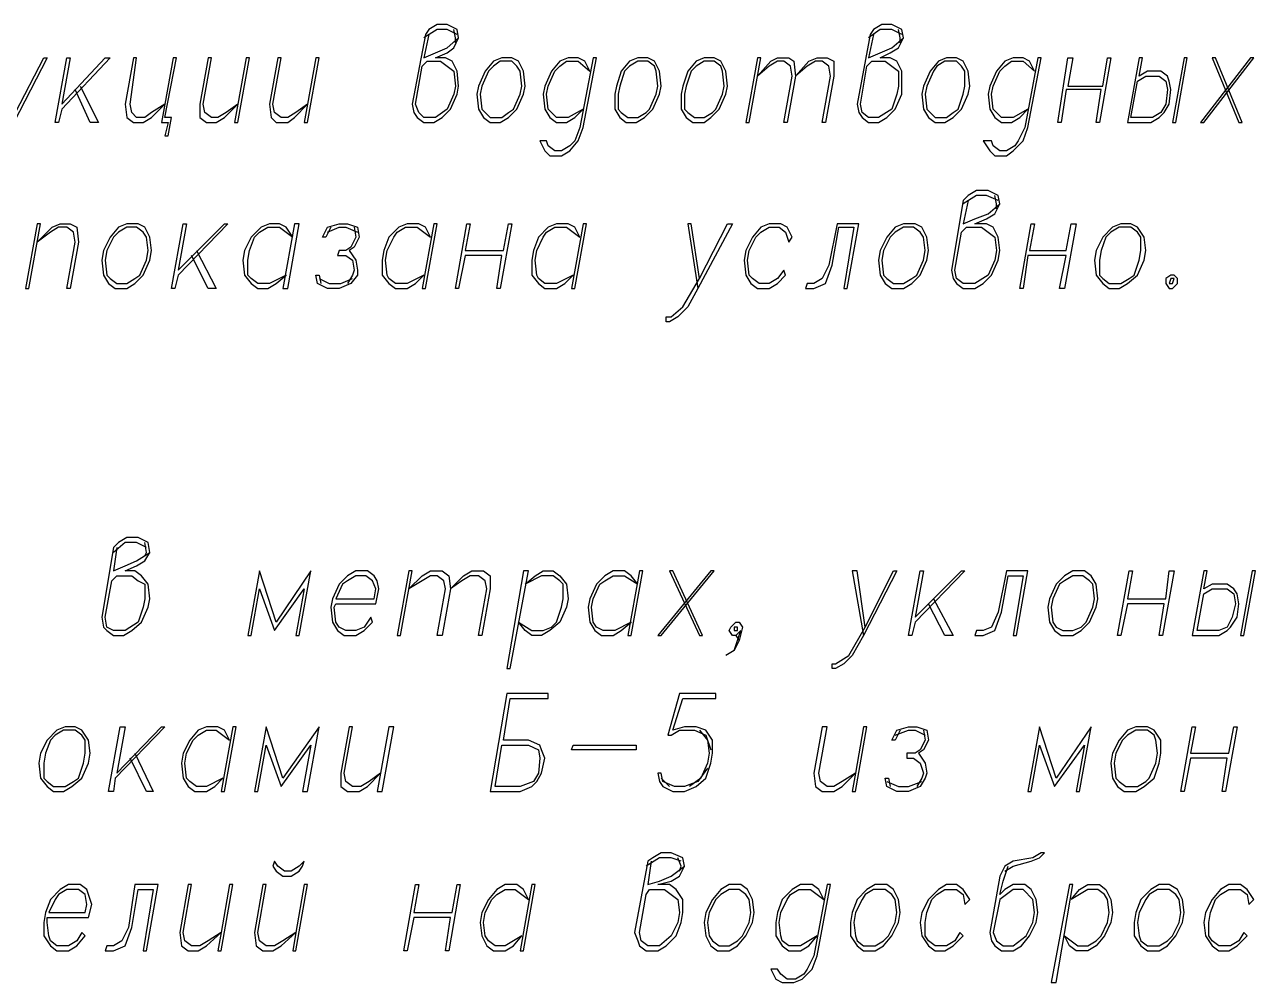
# Model space of a CAD drawing. Header units: millimetres. Extents: x 4241 to 6572, y 870 to 1291.
# Drawn here: x 5852.83 to 5884.22, y 933.91 to 958.33 of the extents above; entities that cross this region are included whole.
import ezdxf

# ---------------------------------------------------------------- set-up
doc = ezdxf.new("R2010")
doc.units = ezdxf.units.MM
doc.layers.add('PDF _0', color=7, linetype='Continuous')

msp = doc.modelspace()

# ---------------------------------------------------------------- linework, layer by layer
at = {"layer": 'PDF _0', "lineweight": 25}
for points in [[(5863.3052, 957.4864), (5863.6016, 957.6134), (5863.7709, 957.7404), (5863.8979, 957.9944), (5863.8556, 958.2061), (5863.6016, 958.3331), (5863.3476, 958.3331), (5863.1359, 958.2061), (5863.0512, 958.0791), (5862.7125, 956.301), (5862.7549, 956.0893), (5862.8395, 955.9623), (5863.0089, 955.8353), (5863.2629, 955.8353), (5863.4746, 955.9623), (5863.6862, 956.174), (5863.8556, 956.555), (5863.8979, 956.7667), (5863.8556, 957.1477), (5863.7286, 957.4017), (5863.5592, 957.4864)], [(5874.6509, 957.4864), (5874.905, 957.6134), (5875.1166, 957.7404), (5875.2436, 957.9944), (5875.2013, 958.2061), (5874.9473, 958.3331), (5874.6933, 958.3331), (5874.4816, 958.2061), (5874.3969, 958.0791), (5874.0583, 956.301), (5874.1006, 956.0893), (5874.1853, 955.9623), (5874.3546, 955.8353), (5874.6086, 955.8353), (5874.8203, 955.9623), (5875.032, 956.174), (5875.2013, 956.555), (5875.2013, 956.7667), (5875.2013, 957.1477), (5875.0743, 957.4017), (5874.905, 957.4864)], [(5853.7799, 956.301), (5854.8806, 957.4864), (5855.0076, 957.4864), (5853.7799, 956.174), (5853.6952, 955.8353), (5853.6106, 955.8353), (5853.9069, 957.4864), (5853.9916, 957.4864)], [(5856.4047, 956.301), (5856.066, 956.0893), (5855.8966, 955.9623), (5855.685, 955.9623), (5855.558, 956.0893), (5855.5156, 956.301), (5855.685, 957.4864), (5855.6003, 957.4864), (5855.3886, 956.301), (5855.4309, 955.9623), (5855.6003, 955.8353), (5855.8543, 955.8353), (5856.066, 955.9623), (5856.4047, 956.301), (5856.32, 955.8353), (5856.4893, 955.8353), (5856.4047, 955.4966), (5856.4893, 955.4966), (5856.574, 955.9623), (5856.4047, 955.9623), (5856.701, 957.4864), (5856.6163, 957.4864)], [(5858.2674, 956.301), (5857.971, 956.0893), (5857.7594, 955.9623), (5857.59, 955.9623), (5857.4207, 956.0893), (5857.3784, 956.301), (5857.59, 957.4864), (5857.5054, 957.4864), (5857.2937, 956.301), (5857.2937, 955.9623), (5857.463, 955.8353), (5857.717, 955.8353), (5857.9287, 955.9623), (5858.2674, 956.301), (5858.1827, 955.8353), (5858.2674, 955.8353), (5858.5637, 957.4864), (5858.4791, 957.4864)], [(5860.0454, 956.301), (5859.7491, 956.0893), (5859.5374, 955.9623), (5859.3681, 955.9623), (5859.1987, 956.0893), (5859.1564, 956.301), (5859.3681, 957.4864), (5859.2834, 957.4864), (5859.0717, 956.301), (5859.1141, 955.9623), (5859.2411, 955.8353), (5859.5374, 955.8353), (5859.7068, 955.9623), (5860.0454, 956.301), (5859.9608, 955.8353), (5860.0454, 955.8353), (5860.3418, 957.4864), (5860.2571, 957.4864)], [(5864.9986, 957.4864), (5864.7869, 957.4017), (5864.5753, 957.1477), (5864.4059, 956.7667), (5864.3636, 956.555), (5864.4059, 956.174), (5864.5329, 955.9623), (5864.7023, 955.8353), (5864.9563, 955.8353), (5865.168, 955.9623), (5865.3796, 956.174), (5865.549, 956.555), (5865.5913, 956.7667), (5865.549, 957.1477), (5865.422, 957.4017), (5865.2526, 957.4864)], [(5865.9723, 955.3696), (5866.0993, 955.1156), (5866.2263, 954.9886), (5866.5227, 954.9886), (5866.7343, 955.1156), (5866.946, 955.3696), (5867.073, 955.7083), (5867.4117, 957.4864), (5867.327, 957.4864), (5866.9884, 955.7083), (5866.8613, 955.3696), (5866.7343, 955.2426), (5866.5227, 955.1156), (5866.3533, 955.1156), (5866.184, 955.2426), (5866.1417, 955.3696)], [(5867.073, 956.174), (5866.692, 955.9623), (5866.3957, 955.9623), (5866.2687, 956.0893), (5866.184, 956.174), (5866.1417, 956.555), (5866.184, 956.7667), (5866.3533, 957.1477), (5866.4803, 957.2747), (5866.6497, 957.4017), (5866.946, 957.4017), (5867.2424, 957.1477), (5867.1154, 957.4017), (5866.946, 957.4864), (5866.692, 957.4864), (5866.4803, 957.4017), (5866.2687, 957.1477), (5866.0993, 956.7667), (5866.057, 956.555), (5866.0993, 956.174), (5866.2263, 955.9623), (5866.3957, 955.8353), (5866.6497, 955.8353), (5866.8613, 955.9623)], [(5868.4701, 957.4864), (5868.2584, 957.4017), (5868.0467, 957.1477), (5867.9197, 956.7667), (5867.8774, 956.555), (5867.8774, 956.174), (5868.0044, 955.9623), (5868.1737, 955.8353), (5868.4277, 955.8353), (5868.6394, 955.9623), (5868.8511, 956.174), (5869.0204, 956.555), (5869.0628, 956.7667), (5869.0204, 957.1477), (5868.8934, 957.4017), (5868.7241, 957.4864)], [(5870.1635, 957.4864), (5869.9518, 957.4017), (5869.7401, 957.1477), (5869.6131, 956.7667), (5869.5708, 956.555), (5869.5708, 956.174), (5869.6978, 955.9623), (5869.8671, 955.8353), (5870.1635, 955.8353), (5870.3328, 955.9623), (5870.5445, 956.174), (5870.7138, 956.555), (5870.7561, 956.7667), (5870.7138, 957.1477), (5870.5868, 957.4017), (5870.4175, 957.4864)], [(5871.3065, 955.8353), (5871.6028, 957.4864), (5871.5182, 957.4864), (5871.2218, 955.8353)], [(5872.2802, 955.8353), (5872.1955, 955.8353), (5872.4072, 957.0207), (5872.3649, 957.2747), (5872.1955, 957.4017), (5872.0262, 957.4017), (5871.8145, 957.2747), (5871.5182, 957.0207), (5871.8569, 957.4017), (5872.0262, 957.4864), (5872.3225, 957.4864), (5872.4495, 957.4017), (5872.4919, 957.0207)], [(5873.2539, 955.8353), (5873.1692, 955.8353), (5873.3809, 957.0207), (5873.3386, 957.2747), (5873.1692, 957.4017), (5872.9999, 957.4017), (5872.7882, 957.2747), (5872.4919, 957.0207), (5872.8306, 957.4017), (5873.0422, 957.4864), (5873.2962, 957.4864), (5873.4656, 957.4017), (5873.4656, 957.0207)], [(5876.3443, 957.4864), (5876.1327, 957.4017), (5875.921, 957.1477), (5875.7517, 956.7667), (5875.7093, 956.555), (5875.7517, 956.174), (5875.8787, 955.9623), (5876.048, 955.8353), (5876.302, 955.8353), (5876.5137, 955.9623), (5876.7254, 956.174), (5876.8947, 956.555), (5876.937, 956.7667), (5876.8947, 957.1477), (5876.7677, 957.4017), (5876.5983, 957.4864)], [(5877.2757, 955.3696), (5877.445, 955.1156), (5877.5721, 954.9886), (5877.8684, 954.9886), (5878.0377, 955.1156), (5878.2917, 955.3696), (5878.4187, 955.7083), (5878.7574, 957.4864), (5878.6728, 957.4864), (5878.3341, 955.7083), (5878.1647, 955.3696), (5878.0801, 955.2426), (5877.8684, 955.1156), (5877.6991, 955.1156), (5877.5297, 955.2426), (5877.4874, 955.3696)], [(5878.4187, 956.174), (5878.0377, 955.9623), (5877.7414, 955.9623), (5877.6144, 956.0893), (5877.5297, 956.174), (5877.4874, 956.555), (5877.5297, 956.7667), (5877.6991, 957.1477), (5877.8261, 957.2747), (5877.9954, 957.4017), (5878.2917, 957.4017), (5878.5881, 957.1477), (5878.4611, 957.4017), (5878.2917, 957.4864), (5878.0377, 957.4864), (5877.8261, 957.4017), (5877.6144, 957.1477), (5877.445, 956.7667), (5877.4027, 956.555), (5877.445, 956.174), (5877.5721, 955.9623), (5877.7414, 955.8353), (5877.9954, 955.8353), (5878.2071, 955.9623)], [(5879.2654, 955.8353), (5879.1808, 955.8353), (5879.4348, 957.4864), (5879.5618, 957.4864), (5879.4348, 956.7667), (5880.3238, 956.7667), (5880.4508, 957.4864), (5880.5355, 957.4864), (5880.2391, 955.8353), (5880.1545, 955.8353), (5880.2815, 956.682), (5879.3924, 956.682)], [(5881.2552, 957.4864), (5880.9588, 955.8353), (5881.5515, 955.8353), (5881.7632, 955.9623), (5881.8902, 956.0893), (5882.0172, 956.301), (5882.0595, 956.682), (5882.0172, 956.8937), (5881.9749, 957.0207), (5881.8055, 957.1477), (5881.4669, 957.1477), (5881.2552, 957.0207), (5881.3398, 957.4864)], [(5882.4829, 957.4864), (5882.3982, 957.4864), (5882.1019, 955.8353), (5882.1865, 955.8353)], [(5882.8216, 955.8353), (5882.9062, 955.8353), (5884.1763, 957.4864), (5884.0916, 957.4864)], [(5883.8799, 955.8353), (5883.2026, 957.4864), (5883.1179, 957.4864), (5883.7953, 955.8353)], [(5862.9665, 957.2747), (5863.0935, 957.4017), (5863.4322, 957.4017), (5863.6016, 957.2747), (5863.7709, 957.1477), (5863.8132, 956.7667), (5863.7709, 956.555), (5863.6016, 956.174), (5863.3052, 955.9623), (5863.0089, 955.9623), (5862.8819, 956.0893), (5862.7972, 956.301)], [(5864.9563, 957.4017), (5864.7869, 957.2747), (5864.6599, 957.1477), (5864.4906, 956.7667), (5864.4483, 956.555), (5864.4906, 956.174), (5864.5753, 956.0893), (5864.7023, 955.9623), (5864.9986, 955.9623), (5865.168, 956.0893), (5865.295, 956.174), (5865.4643, 956.555), (5865.5066, 956.7667), (5865.4643, 957.1477), (5865.3796, 957.2747), (5865.2526, 957.4017)], [(5868.4701, 957.4017), (5868.2584, 957.2747), (5868.1314, 957.1477), (5868.0044, 956.7667), (5867.9621, 956.555), (5867.9621, 956.174), (5868.0467, 956.0893), (5868.2161, 955.9623), (5868.4701, 955.9623), (5868.6817, 956.0893), (5868.7664, 956.174), (5868.9358, 956.555), (5868.9781, 956.7667), (5868.9358, 957.1477), (5868.8934, 957.2747), (5868.7241, 957.4017)], [(5870.1635, 957.4017), (5869.9518, 957.2747), (5869.8248, 957.1477), (5869.6978, 956.7667), (5869.6554, 956.555), (5869.6554, 956.174), (5869.7401, 956.0893), (5869.9095, 955.9623), (5870.1635, 955.9623), (5870.3751, 956.0893), (5870.4598, 956.174), (5870.6291, 956.555), (5870.6715, 956.7667), (5870.6291, 957.1477), (5870.5868, 957.2747), (5870.4175, 957.4017)], [(5874.3123, 957.2747), (5874.4393, 957.4017), (5874.778, 957.4017), (5874.9473, 957.2747), (5875.1166, 957.1477), (5875.1166, 956.7667), (5875.0743, 956.555), (5874.9473, 956.174), (5874.6086, 955.9623), (5874.3546, 955.9623), (5874.1853, 956.0893), (5874.1429, 956.301)], [(5876.302, 957.4017), (5876.0903, 957.2747), (5876.0057, 957.1477), (5875.8363, 956.7667), (5875.794, 956.555), (5875.8363, 956.174), (5875.921, 956.0893), (5876.048, 955.9623), (5876.3443, 955.9623), (5876.5137, 956.0893), (5876.6407, 956.174), (5876.7677, 956.555), (5876.81, 956.7667), (5876.81, 957.1477), (5876.7254, 957.2747), (5876.5983, 957.4017)], [(5881.2128, 956.8937), (5881.4245, 957.0207), (5881.7632, 957.0207), (5881.9325, 956.8937), (5881.9749, 956.682), (5881.9325, 956.301), (5881.8055, 956.0893), (5881.5939, 955.9623), (5881.0435, 955.9623)], [(5877.064, 953.2529), (5877.3604, 953.3799), (5877.5721, 953.5069), (5877.6991, 953.7609), (5877.6567, 953.9726), (5877.4027, 954.0996), (5877.1064, 954.0996), (5876.8947, 953.9726), (5876.7677, 953.8456), (5876.4713, 952.0675), (5876.5137, 951.8558), (5876.5983, 951.7288), (5876.7677, 951.6018), (5877.064, 951.6018), (5877.2757, 951.7288), (5877.4874, 951.9405), (5877.6567, 952.3215), (5877.6991, 952.5755), (5877.6567, 952.9142), (5877.5297, 953.1682), (5877.3604, 953.2529)], [(5852.9332, 951.6018), (5853.2295, 953.2529), (5853.1449, 953.2529), (5852.8485, 951.6018)], [(5853.9916, 951.6018), (5853.9069, 951.6018), (5854.1186, 952.7872), (5854.0762, 953.0412), (5853.9069, 953.1682), (5853.6952, 953.1682), (5853.4835, 953.0412), (5853.1449, 952.7872), (5853.5259, 953.1682), (5853.7376, 953.2529), (5853.9916, 953.2529), (5854.1609, 953.1682), (5854.2032, 952.7872)], [(5855.4309, 953.2529), (5855.2193, 953.1682), (5855.0076, 952.9142), (5854.8383, 952.5755), (5854.7959, 952.3215), (5854.8383, 951.9405), (5854.9653, 951.7288), (5855.1346, 951.6018), (5855.4309, 951.6018), (5855.6426, 951.7288), (5855.8543, 951.9405), (5856.0236, 952.3215), (5856.066, 952.5755), (5856.0236, 952.9142), (5855.8966, 953.1682), (5855.7273, 953.2529)], [(5855.4309, 953.1682), (5855.2193, 953.0412), (5855.0923, 952.9142), (5854.9229, 952.5755), (5854.8806, 952.3215), (5854.9229, 951.9405), (5855.0076, 951.8558), (5855.1769, 951.7288), (5855.4309, 951.7288), (5855.6426, 951.8558), (5855.7696, 951.9405), (5855.939, 952.3215), (5855.9813, 952.5755), (5855.939, 952.9142), (5855.8543, 953.0412), (5855.685, 953.1682)], [(5856.7433, 952.0675), (5857.9287, 953.2529), (5858.0134, 953.2529), (5856.7433, 951.9405), (5856.6587, 951.6018), (5856.574, 951.6018), (5856.8703, 953.2529), (5856.955, 953.2529)], [(5859.4951, 951.9405), (5859.0717, 951.7288), (5858.7754, 951.7288), (5858.6061, 951.8558), (5858.5214, 951.9405), (5858.5214, 952.3215), (5858.5637, 952.5755), (5858.6907, 952.9142), (5858.8177, 953.0412), (5859.0294, 953.1682), (5859.3258, 953.1682), (5859.6644, 952.9142), (5859.4951, 953.1682), (5859.3258, 953.2529), (5859.0717, 953.2529), (5858.8601, 953.1682), (5858.6061, 952.9142), (5858.4367, 952.5755), (5858.3944, 952.3215), (5858.4367, 951.9405), (5858.6061, 951.7288), (5858.7754, 951.6018), (5859.0294, 951.6018), (5859.2411, 951.7288)], [(5859.5374, 951.6018), (5859.8338, 953.2529), (5859.7068, 953.2529), (5859.4104, 951.6018)], [(5863.0089, 951.9405), (5862.5855, 951.7288), (5862.2892, 951.7288), (5862.1198, 951.8558), (5862.0775, 951.9405), (5862.0352, 952.3215), (5862.0775, 952.5755), (5862.2469, 952.9142), (5862.3315, 953.0412), (5862.5432, 953.1682), (5862.8395, 953.1682), (5863.1782, 952.9142), (5863.0512, 953.1682), (5862.8819, 953.2529), (5862.5855, 953.2529), (5862.3739, 953.1682), (5862.1198, 952.9142), (5861.9928, 952.5755), (5861.9505, 952.3215), (5861.9505, 951.9405), (5862.1198, 951.7288), (5862.2892, 951.6018), (5862.5855, 951.6018), (5862.7972, 951.7288)], [(5863.0512, 951.6018), (5863.3476, 953.2529), (5863.2629, 953.2529), (5862.9665, 951.6018)], [(5863.8979, 951.6018), (5863.8132, 951.6018), (5864.1096, 953.2529), (5864.1943, 953.2529), (5864.0672, 952.5755), (5865.0409, 952.5755), (5865.168, 953.2529), (5865.2526, 953.2529), (5864.9563, 951.6018), (5864.8716, 951.6018), (5864.9986, 952.4485), (5864.0672, 952.4485)], [(5866.819, 951.9405), (5866.3957, 951.7288), (5866.0993, 951.7288), (5865.93, 951.8558), (5865.8876, 951.9405), (5865.8453, 952.3215), (5865.8876, 952.5755), (5866.057, 952.9142), (5866.1417, 953.0412), (5866.3533, 953.1682), (5866.6497, 953.1682), (5866.9884, 952.9142), (5866.8613, 953.1682), (5866.692, 953.2529), (5866.3957, 953.2529), (5866.184, 953.1682), (5865.93, 952.9142), (5865.803, 952.5755), (5865.7606, 952.3215), (5865.7606, 951.9405), (5865.93, 951.7288), (5866.0993, 951.6018), (5866.3957, 951.6018), (5866.6073, 951.7288)], [(5866.8613, 951.6018), (5867.1577, 953.2529), (5867.073, 953.2529), (5866.7767, 951.6018)], [(5872.2379, 951.9405), (5872.1955, 952.0675), (5872.0262, 951.8558), (5871.8145, 951.7288), (5871.5605, 951.7288), (5871.3912, 951.8558), (5871.3065, 951.9405), (5871.2642, 952.3215), (5871.3065, 952.5755), (5871.4758, 952.9142), (5871.6028, 953.0412), (5871.8145, 953.1682), (5872.0685, 953.1682), (5872.2379, 953.0412), (5872.3225, 952.7872), (5872.4072, 952.9142), (5872.2802, 953.1682), (5872.1109, 953.2529), (5871.8145, 953.2529), (5871.6028, 953.1682), (5871.3912, 952.9142), (5871.2218, 952.5755), (5871.1795, 952.3215), (5871.2218, 951.9405), (5871.3488, 951.7288), (5871.5182, 951.6018), (5871.8145, 951.6018), (5872.0262, 951.7288)], [(5873.7196, 951.6018), (5873.8043, 951.6018), (5874.1006, 953.2529), (5873.5502, 953.2529), (5873.3386, 952.1945), (5873.1692, 951.8558), (5872.9576, 951.7288), (5872.7882, 951.7288), (5872.7459, 951.6018), (5872.9576, 951.6018), (5873.2539, 951.7288), (5873.4232, 952.1945), (5873.5926, 953.1682), (5873.9736, 953.1682)], [(5875.2436, 953.2529), (5875.032, 953.1682), (5874.8203, 952.9142), (5874.6509, 952.5755), (5874.6086, 952.3215), (5874.6509, 951.9405), (5874.778, 951.7288), (5874.9473, 951.6018), (5875.2436, 951.6018), (5875.4553, 951.7288), (5875.667, 951.9405), (5875.8363, 952.3215), (5875.8787, 952.5755), (5875.8363, 952.9142), (5875.7093, 953.1682), (5875.54, 953.2529)], [(5875.2436, 953.1682), (5875.032, 953.0412), (5874.905, 952.9142), (5874.7356, 952.5755), (5874.6933, 952.3215), (5874.7356, 951.9405), (5874.8203, 951.8558), (5874.9896, 951.7288), (5875.2436, 951.7288), (5875.4553, 951.8558), (5875.5823, 951.9405), (5875.7517, 952.3215), (5875.794, 952.5755), (5875.7517, 952.9142), (5875.667, 953.0412), (5875.4976, 953.1682)], [(5876.7254, 953.0412), (5876.8524, 953.1682), (5877.2334, 953.1682), (5877.4027, 953.0412), (5877.5721, 952.9142), (5877.6144, 952.5755), (5877.5721, 952.3215), (5877.4027, 951.9405), (5877.064, 951.7288), (5876.7677, 951.7288), (5876.5983, 951.8558), (5876.556, 952.0675)], [(5878.2917, 951.6018), (5878.2071, 951.6018), (5878.5034, 953.2529), (5878.5881, 953.2529), (5878.4611, 952.5755), (5879.3924, 952.5755), (5879.5195, 953.2529), (5879.6465, 953.2529), (5879.3501, 951.6018), (5879.2231, 951.6018), (5879.3924, 952.4485), (5878.4187, 952.4485)], [(5880.7895, 953.2529), (5880.5778, 953.1682), (5880.3238, 952.9142), (5880.1545, 952.5755), (5880.1121, 952.3215), (5880.1545, 951.9405), (5880.3238, 951.7288), (5880.4932, 951.6018), (5880.7472, 951.6018), (5880.9588, 951.7288), (5881.2128, 951.9405), (5881.3822, 952.3215), (5881.4245, 952.5755), (5881.3822, 952.9142), (5881.2128, 953.1682), (5881.0435, 953.2529)], [(5880.7472, 953.1682), (5880.5355, 953.0412), (5880.4085, 952.9142), (5880.2815, 952.5755), (5880.2391, 952.3215), (5880.2391, 951.9405), (5880.3238, 951.8558), (5880.4932, 951.7288), (5880.7895, 951.7288), (5881.0012, 951.8558), (5881.1282, 951.9405), (5881.2552, 952.3215), (5881.2975, 952.5755), (5881.2975, 952.9142), (5881.2128, 953.0412), (5881.0435, 953.1682)], [(5882.0595, 951.9405), (5881.9325, 951.8558), (5881.9325, 951.7288), (5882.0172, 951.6018), (5882.1019, 951.6018), (5882.2289, 951.7288), (5882.2289, 951.8558), (5882.1442, 951.9405)], [(5882.0595, 951.8558), (5882.0172, 951.7288), (5882.1019, 951.7288), (5882.1442, 951.8558)], [(5855.3886, 944.4049), (5855.685, 944.5319), (5855.8966, 944.6589), (5856.0236, 944.8706), (5855.9813, 945.1246), (5855.7273, 945.2516), (5855.4309, 945.2516), (5855.2193, 945.1246), (5855.0923, 944.9976), (5854.7959, 943.2195), (5854.8383, 942.9655), (5854.9229, 942.8809), (5855.0923, 942.7539), (5855.3463, 942.7539), (5855.558, 942.8809), (5855.812, 943.0925), (5855.9813, 943.4736), (5856.0236, 943.6852), (5855.9813, 944.0662), (5855.812, 944.2779), (5855.6426, 944.4049)], [(5855.0499, 944.1509), (5855.1769, 944.2779), (5855.558, 944.2779), (5855.7273, 944.1509), (5855.8966, 944.0662), (5855.8966, 943.6852), (5855.8543, 943.4736), (5855.7273, 943.0925), (5855.3886, 942.8809), (5855.0923, 942.8809), (5854.9229, 942.9655), (5854.8806, 943.2195)], [(5858.5214, 942.7539), (5858.6061, 942.7539), (5858.8177, 943.9392), (5859.1987, 942.8809), (5859.9608, 943.9392), (5859.7491, 942.7539), (5859.8338, 942.7539), (5860.1301, 944.4049), (5859.2411, 943.0925), (5858.8177, 944.4049)], [(5860.7651, 943.5582), (5861.7812, 943.5582), (5861.8658, 943.9392), (5861.8235, 944.1509), (5861.7388, 944.2779), (5861.5695, 944.4049), (5861.2732, 944.4049), (5861.0615, 944.2779), (5860.8498, 944.0662), (5860.6805, 943.6852), (5860.6381, 943.4736), (5860.6805, 943.0925), (5860.8075, 942.8809), (5860.9768, 942.7539), (5861.2732, 942.7539), (5861.4848, 942.8809), (5861.6965, 943.0925), (5861.6542, 943.2195), (5861.4848, 942.9655), (5861.2732, 942.8809), (5861.0191, 942.8809), (5860.8498, 942.9655), (5860.7651, 943.0925), (5860.7228, 943.4736)], [(5861.7388, 943.6852), (5861.7812, 943.9392), (5861.6965, 944.1509), (5861.5272, 944.2779), (5861.2732, 944.2779), (5861.0615, 944.1509), (5860.9345, 944.0662), (5860.7651, 943.6852)], [(5862.4162, 942.7539), (5862.7125, 944.4049), (5862.6279, 944.4049), (5862.3315, 942.7539)], [(5863.4746, 942.7539), (5863.3476, 942.7539), (5863.5592, 943.9392), (5863.5169, 944.1509), (5863.3476, 944.2779), (5863.1782, 944.2779), (5862.9665, 944.1509), (5862.6279, 943.9392), (5862.9665, 944.2779), (5863.1782, 944.4049), (5863.4746, 944.4049), (5863.6439, 944.2779), (5863.6862, 943.9392)], [(5864.4906, 942.7539), (5864.4059, 942.7539), (5864.6176, 943.9392), (5864.5753, 944.1509), (5864.4059, 944.2779), (5864.1943, 944.2779), (5863.9826, 944.1509), (5863.6862, 943.9392), (5864.0249, 944.2779), (5864.2366, 944.4049), (5864.5329, 944.4049), (5864.7023, 944.2779), (5864.7023, 943.9392)], [(5865.2103, 941.9072), (5865.676, 944.4049), (5865.549, 944.4049), (5865.1256, 941.9072)], [(5865.422, 943.0925), (5865.7606, 942.8809), (5866.057, 942.8809), (5866.2687, 942.9655), (5866.3957, 943.0925), (5866.5227, 943.4736), (5866.565, 943.6852), (5866.565, 944.0662), (5866.4803, 944.1509), (5866.311, 944.2779), (5866.0146, 944.2779), (5865.5913, 944.0662), (5865.8453, 944.2779), (5866.057, 944.4049), (5866.311, 944.4049), (5866.4803, 944.2779), (5866.6497, 944.0662), (5866.692, 943.6852), (5866.6497, 943.4736), (5866.4803, 943.0925), (5866.2263, 942.8809), (5866.0146, 942.7539), (5865.7606, 942.7539), (5865.5913, 942.8809)], [(5868.3007, 943.0925), (5867.8774, 942.8809), (5867.581, 942.8809), (5867.4117, 942.9655), (5867.327, 943.0925), (5867.2847, 943.4736), (5867.327, 943.6852), (5867.4964, 944.0662), (5867.6234, 944.1509), (5867.835, 944.2779), (5868.1314, 944.2779), (5868.4701, 944.0662), (5868.3007, 944.2779), (5868.1314, 944.4049), (5867.835, 944.4049), (5867.6234, 944.2779), (5867.4117, 944.0662), (5867.2424, 943.6852), (5867.2, 943.4736), (5867.2424, 943.0925), (5867.3694, 942.8809), (5867.5387, 942.7539), (5867.835, 942.7539), (5868.0467, 942.8809)], [(5868.3007, 942.7539), (5868.5971, 944.4049), (5868.5124, 944.4049), (5868.2161, 942.7539)], [(5868.9781, 942.7539), (5869.0628, 942.7539), (5870.4175, 944.4049), (5870.3328, 944.4049)], [(5870.1211, 942.7539), (5869.3591, 944.4049), (5869.2744, 944.4049), (5870.0365, 942.7539)], [(5875.54, 943.2195), (5876.7254, 944.4049), (5876.81, 944.4049), (5875.54, 943.0925), (5875.4553, 942.7539), (5875.3706, 942.7539), (5875.667, 944.4049), (5875.7517, 944.4049)], [(5878.0377, 942.7539), (5878.1224, 942.7539), (5878.4187, 944.4049), (5877.8684, 944.4049), (5877.6567, 943.3466), (5877.4874, 942.9655), (5877.2757, 942.8809), (5877.1064, 942.8809), (5877.064, 942.7539), (5877.2757, 942.7539), (5877.5721, 942.8809), (5877.7414, 943.3466), (5877.9107, 944.2779), (5878.2917, 944.2779)], [(5879.5618, 944.4049), (5879.3501, 944.2779), (5879.1384, 944.0662), (5878.9691, 943.6852), (5878.9268, 943.4736), (5878.9691, 943.0925), (5879.0961, 942.8809), (5879.2654, 942.7539), (5879.5618, 942.7539), (5879.7735, 942.8809), (5879.9851, 943.0925), (5880.1545, 943.4736), (5880.1968, 943.6852), (5880.1545, 944.0662), (5880.0275, 944.2779), (5879.8581, 944.4049)], [(5879.5618, 944.2779), (5879.3501, 944.1509), (5879.2231, 944.0662), (5879.0538, 943.6852), (5879.0114, 943.4736), (5879.0538, 943.0925), (5879.1384, 942.9655), (5879.3078, 942.8809), (5879.5618, 942.8809), (5879.7735, 942.9655), (5879.9005, 943.0925), (5880.0698, 943.4736), (5880.1121, 943.6852), (5880.0698, 944.0662), (5879.9851, 944.1509), (5879.8158, 944.2779)], [(5880.7895, 942.7539), (5880.7048, 942.7539), (5881.0012, 944.4049), (5881.0858, 944.4049), (5880.9588, 943.6852), (5881.9325, 943.6852), (5882.0172, 944.4049), (5882.1442, 944.4049), (5881.8479, 942.7539), (5881.7632, 942.7539), (5881.8902, 943.5582), (5880.9588, 943.5582)], [(5882.9062, 944.4049), (5882.6099, 942.7539), (5883.2872, 942.7539), (5883.4989, 942.8809), (5883.5836, 942.9655), (5883.7529, 943.2195), (5883.7953, 943.5582), (5883.7529, 943.8122), (5883.6683, 943.9392), (5883.4989, 944.0662), (5883.1179, 944.0662), (5882.9062, 943.9392), (5882.9909, 944.4049)], [(5884.2186, 944.4049), (5884.1339, 944.4049), (5883.8376, 942.7539), (5883.9223, 942.7539)], [(5882.9062, 943.8122), (5883.1179, 943.9392), (5883.4989, 943.9392), (5883.6683, 943.8122), (5883.7106, 943.5582), (5883.6259, 943.2195), (5883.4989, 942.9655), (5883.2872, 942.8809), (5882.7369, 942.8809)], [(5870.9255, 942.9655), (5870.9255, 942.8809), (5871.0102, 942.8809), (5871.0102, 942.9655)], [(5865.2103, 941.1451), (5866.184, 941.1451), (5866.184, 941.2721), (5865.1256, 941.2721), (5864.7023, 938.7744), (5865.4643, 938.7744), (5865.7606, 938.9014), (5865.8876, 939.0284), (5866.0146, 939.2401), (5866.0993, 939.6211), (5866.0146, 939.8328), (5865.9723, 939.9598), (5865.676, 940.0868), (5865.0409, 940.0868)], [(5853.8646, 940.4254), (5853.6529, 940.3408), (5853.3989, 940.0868), (5853.2295, 939.7481), (5853.1872, 939.4941), (5853.2295, 939.1131), (5853.3989, 938.9014), (5853.5682, 938.7744), (5853.8222, 938.7744), (5854.0339, 938.9014), (5854.2879, 939.1131), (5854.4572, 939.4941), (5854.4996, 939.7481), (5854.4572, 940.0868), (5854.2879, 940.3408), (5854.1186, 940.4254)], [(5853.8222, 940.3408), (5853.6106, 940.2138), (5853.4835, 940.0868), (5853.3565, 939.7481), (5853.3142, 939.4941), (5853.3142, 939.1131), (5853.3989, 939.0284), (5853.5682, 938.9014), (5853.8646, 938.9014), (5854.0762, 939.0284), (5854.2032, 939.1131), (5854.3302, 939.4941), (5854.3726, 939.7481), (5854.3726, 940.0868), (5854.2879, 940.2138), (5854.1186, 940.3408)], [(5855.1769, 939.2401), (5856.32, 940.4254), (5856.4047, 940.4254), (5855.1346, 939.1131), (5855.0923, 938.7744), (5854.9653, 938.7744), (5855.2616, 940.4254), (5855.3886, 940.4254)], [(5857.8864, 939.1131), (5857.463, 938.9014), (5857.209, 938.9014), (5857.0397, 939.0284), (5856.955, 939.1131), (5856.9127, 939.4941), (5856.955, 939.7481), (5857.1243, 940.0868), (5857.2513, 940.2138), (5857.463, 940.3408), (5857.717, 940.3408), (5858.0557, 940.0868), (5857.9287, 940.3408), (5857.7594, 940.4254), (5857.463, 940.4254), (5857.2513, 940.3408), (5857.0397, 940.0868), (5856.8703, 939.7481), (5856.828, 939.4941), (5856.8703, 939.1131), (5856.9973, 938.9014), (5857.1667, 938.7744), (5857.463, 938.7744), (5857.6747, 938.9014)], [(5857.9287, 938.7744), (5858.225, 940.4254), (5858.1404, 940.4254), (5857.844, 938.7744)], [(5858.6907, 938.7744), (5858.7754, 938.7744), (5858.9871, 939.9598), (5859.3681, 938.9014), (5860.1301, 939.9598), (5859.9184, 938.7744), (5860.0454, 938.7744), (5860.3418, 940.4254), (5859.4104, 939.1131), (5858.9871, 940.4254)], [(5861.9082, 939.2401), (5861.6118, 939.0284), (5861.4002, 938.9014), (5861.1885, 938.9014), (5861.0191, 939.0284), (5860.9768, 939.2401), (5861.1885, 940.4254), (5861.1038, 940.4254), (5860.8921, 939.2401), (5860.8921, 938.9014), (5861.0615, 938.7744), (5861.3578, 938.7744), (5861.5695, 938.9014), (5861.9082, 939.2401), (5861.8235, 938.7744), (5861.9505, 938.7744), (5862.2469, 940.4254), (5862.1198, 940.4254)], [(5874.0159, 939.2401), (5873.6772, 939.0284), (5873.4656, 938.9014), (5873.2962, 938.9014), (5873.1269, 939.0284), (5873.0846, 939.2401), (5873.2962, 940.4254), (5873.1692, 940.4254), (5872.9576, 939.2401), (5872.9999, 938.9014), (5873.1692, 938.7744), (5873.4656, 938.7744), (5873.6772, 938.9014), (5874.0159, 939.2401), (5873.9313, 938.7744), (5874.0159, 938.7744), (5874.3123, 940.4254), (5874.2276, 940.4254)], [(5878.4187, 938.7744), (5878.5034, 938.7744), (5878.7151, 939.9598), (5879.0961, 938.9014), (5879.8581, 939.9598), (5879.6465, 938.7744), (5879.7311, 938.7744), (5880.0275, 940.4254), (5879.1384, 939.1131), (5878.7151, 940.4254)], [(5881.1705, 940.4254), (5880.9588, 940.3408), (5880.7472, 940.0868), (5880.5778, 939.7481), (5880.5355, 939.4941), (5880.5778, 939.1131), (5880.7048, 938.9014), (5880.8742, 938.7744), (5881.1705, 938.7744), (5881.3822, 938.9014), (5881.6362, 939.1131), (5881.7632, 939.4941), (5881.8055, 939.7481), (5881.8055, 940.0868), (5881.6362, 940.3408), (5881.4669, 940.4254)], [(5881.1705, 940.3408), (5880.9588, 940.2138), (5880.8318, 940.0868), (5880.6625, 939.7481), (5880.6202, 939.4941), (5880.6625, 939.1131), (5880.7472, 939.0284), (5880.9165, 938.9014), (5881.2128, 938.9014), (5881.4245, 939.0284), (5881.5092, 939.1131), (5881.6785, 939.4941), (5881.7209, 939.7481), (5881.6785, 940.0868), (5881.6362, 940.2138), (5881.4669, 940.3408)], [(5882.3982, 938.7744), (5882.3135, 938.7744), (5882.6099, 940.4254), (5882.6946, 940.4254), (5882.5676, 939.7481), (5883.5413, 939.7481), (5883.6683, 940.4254), (5883.7529, 940.4254), (5883.4566, 938.7744), (5883.3719, 938.7744), (5883.4989, 939.6211), (5882.5676, 939.6211)], [(5864.9986, 939.9598), (5865.676, 939.9598), (5865.93, 939.8328), (5865.9723, 939.6211), (5865.93, 939.2401), (5865.803, 939.0284), (5865.4643, 938.9014), (5864.8293, 938.9014)], [(5868.4277, 939.8328), (5866.7767, 939.8328), (5866.819, 939.9598), (5868.4277, 939.9598)], [(5868.9781, 936.4036), (5869.3168, 936.4883), (5869.5284, 936.6153), (5869.6554, 936.8693), (5869.6131, 937.081), (5869.3168, 937.208), (5869.0628, 937.208), (5868.8511, 937.081), (5868.7241, 936.9963), (5868.3854, 935.1759), (5868.4701, 934.9643), (5868.5124, 934.8373), (5868.6817, 934.7103), (5868.9781, 934.7103), (5869.1898, 934.8373), (5869.4438, 935.0913), (5869.5708, 935.4299), (5869.6131, 935.684), (5869.6131, 936.0226), (5869.4438, 936.2766), (5869.2744, 936.4036)], [(5859.9608, 936.9963), (5859.8338, 936.8693), (5859.6221, 936.7423), (5859.4528, 936.7423), (5859.2834, 936.8693), (5859.1987, 936.9963), (5859.1564, 936.8693), (5859.2411, 936.7423), (5859.4104, 936.6153), (5859.6221, 936.6153), (5859.8338, 936.7423), (5859.9184, 936.8693)], [(5853.3989, 935.5569), (5854.4572, 935.5569), (5854.5419, 935.8956), (5854.4572, 936.1496), (5854.4149, 936.2766), (5854.2456, 936.4036), (5853.9492, 936.4036), (5853.7376, 936.2766), (5853.4835, 936.0226), (5853.3565, 935.684), (5853.3142, 935.4299), (5853.3142, 935.0913), (5853.4835, 934.8373), (5853.6529, 934.7103), (5853.9492, 934.7103), (5854.1609, 934.8373), (5854.3726, 935.0913), (5854.2879, 935.1759), (5854.1609, 934.9643), (5853.9492, 934.8373), (5853.6529, 934.8373), (5853.4835, 934.9643), (5853.4412, 935.0913), (5853.3989, 935.4299)], [(5855.8543, 934.7103), (5855.939, 934.7103), (5856.2353, 936.4036), (5855.6426, 936.4036), (5855.4733, 935.3029), (5855.3039, 934.9643), (5855.0923, 934.8373), (5854.9229, 934.8373), (5854.8806, 934.7103), (5855.0923, 934.7103), (5855.3886, 934.8373), (5855.558, 935.3029), (5855.7273, 936.2766), (5856.1083, 936.2766)], [(5857.844, 935.1759), (5857.5054, 934.9643), (5857.2937, 934.8373), (5857.082, 934.8373), (5856.9127, 934.9643), (5856.8703, 935.1759), (5857.082, 936.4036), (5856.9973, 936.4036), (5856.7857, 935.1759), (5856.828, 934.8373), (5856.9973, 934.7103), (5857.2513, 934.7103), (5857.463, 934.8373), (5857.844, 935.1759), (5857.7594, 934.7103), (5857.844, 934.7103), (5858.1404, 936.4036), (5858.0557, 936.4036)], [(5859.7491, 935.1759), (5859.4104, 934.9643), (5859.1987, 934.8373), (5858.9871, 934.8373), (5858.8177, 934.9643), (5858.7754, 935.1759), (5858.9871, 936.4036), (5858.9024, 936.4036), (5858.6907, 935.1759), (5858.7331, 934.8373), (5858.9024, 934.7103), (5859.1564, 934.7103), (5859.3681, 934.8373), (5859.7491, 935.1759), (5859.6644, 934.7103), (5859.7491, 934.7103), (5860.0454, 936.4036), (5859.9608, 936.4036)], [(5862.5855, 934.7103), (5862.5009, 934.7103), (5862.7972, 936.4036), (5862.8819, 936.4036), (5862.7549, 935.684), (5863.7286, 935.684), (5863.8556, 936.4036), (5863.9402, 936.4036), (5863.6439, 934.7103), (5863.5592, 934.7103), (5863.6862, 935.5569), (5862.7549, 935.5569)], [(5865.5066, 935.0913), (5865.0833, 934.8373), (5864.8293, 934.8373), (5864.6599, 934.9643), (5864.5753, 935.0913), (5864.5329, 935.4299), (5864.5753, 935.684), (5864.7446, 936.0226), (5864.8716, 936.1496), (5865.0833, 936.2766), (5865.3373, 936.2766), (5865.676, 936.0226), (5865.549, 936.2766), (5865.3796, 936.4036), (5865.0833, 936.4036), (5864.8716, 936.2766), (5864.6599, 936.0226), (5864.4906, 935.684), (5864.4483, 935.4299), (5864.4906, 935.0913), (5864.6176, 934.8373), (5864.7869, 934.7103), (5865.0833, 934.7103), (5865.295, 934.8373)], [(5865.549, 934.7103), (5865.8453, 936.4036), (5865.7606, 936.4036), (5865.4643, 934.7103)], [(5870.7985, 936.4036), (5870.5868, 936.2766), (5870.3751, 936.0226), (5870.2058, 935.684), (5870.1635, 935.4299), (5870.2058, 935.0913), (5870.3328, 934.8373), (5870.5021, 934.7103), (5870.7985, 934.7103), (5871.0102, 934.8373), (5871.2218, 935.0913), (5871.3912, 935.4299), (5871.4335, 935.684), (5871.3912, 936.0226), (5871.2642, 936.2766), (5871.0948, 936.4036)], [(5871.8569, 934.2446), (5871.9839, 933.9906), (5872.1532, 933.9059), (5872.4495, 933.9059), (5872.6612, 933.9906), (5872.9152, 934.2446), (5873.0422, 934.5832), (5873.3809, 936.4036), (5873.2962, 936.4036), (5872.9576, 934.5832), (5872.7882, 934.2446), (5872.7035, 934.1176), (5872.4919, 933.9906), (5872.2802, 933.9906), (5872.1109, 934.1176), (5872.0262, 934.2446)], [(5873.0422, 935.0913), (5872.6189, 934.8373), (5872.3225, 934.8373), (5872.1532, 934.9643), (5872.1109, 935.0913), (5872.0685, 935.4299), (5872.1109, 935.684), (5872.2802, 936.0226), (5872.3649, 936.1496), (5872.5765, 936.2766), (5872.8729, 936.2766), (5873.2116, 936.0226), (5873.0846, 936.2766), (5872.9152, 936.4036), (5872.6189, 936.4036), (5872.4072, 936.2766), (5872.1532, 936.0226), (5872.0262, 935.684), (5871.9839, 935.4299), (5871.9839, 935.0913), (5872.1532, 934.8373), (5872.3225, 934.7103), (5872.6189, 934.7103), (5872.8306, 934.8373)], [(5874.5239, 936.4036), (5874.3123, 936.2766), (5874.0583, 936.0226), (5873.9313, 935.684), (5873.8889, 935.4299), (5873.8889, 935.0913), (5874.0583, 934.8373), (5874.2276, 934.7103), (5874.5239, 934.7103), (5874.7356, 934.8373), (5874.9473, 935.0913), (5875.1166, 935.4299), (5875.159, 935.684), (5875.1166, 936.0226), (5874.9896, 936.2766), (5874.8203, 936.4036)], [(5876.7677, 935.0913), (5876.683, 935.1759), (5876.556, 934.9643), (5876.3443, 934.8373), (5876.048, 934.8373), (5875.8787, 934.9643), (5875.794, 935.0913), (5875.794, 935.4299), (5875.8363, 935.684), (5875.9633, 936.0226), (5876.0903, 936.1496), (5876.302, 936.2766), (5876.5983, 936.2766), (5876.7677, 936.1496), (5876.81, 935.8956), (5876.937, 936.0226), (5876.7677, 936.2766), (5876.5983, 936.4036), (5876.3443, 936.4036), (5876.1327, 936.2766), (5875.8787, 936.0226), (5875.7093, 935.684), (5875.667, 935.4299), (5875.7093, 935.0913), (5875.8787, 934.8373), (5876.048, 934.7103), (5876.302, 934.7103), (5876.5137, 934.8373)], [(5879.1384, 933.9059), (5879.5618, 936.4036), (5879.4771, 936.4036), (5879.0114, 933.9059)], [(5879.3501, 935.0913), (5879.6888, 934.8373), (5879.9428, 934.8373), (5880.1545, 934.9643), (5880.2815, 935.0913), (5880.4508, 935.4299), (5880.4932, 935.684), (5880.4508, 936.0226), (5880.3661, 936.1496), (5880.1968, 936.2766), (5879.9428, 936.2766), (5879.5195, 936.0226), (5879.7311, 936.2766), (5879.9428, 936.4036), (5880.2391, 936.4036), (5880.4085, 936.2766), (5880.5355, 936.0226), (5880.5778, 935.684), (5880.5355, 935.4299), (5880.3661, 935.0913), (5880.1545, 934.8373), (5879.9428, 934.7103), (5879.6465, 934.7103), (5879.4771, 934.8373)], [(5881.7632, 936.4036), (5881.5515, 936.2766), (5881.2975, 936.0226), (5881.1705, 935.684), (5881.1282, 935.4299), (5881.1282, 935.0913), (5881.2975, 934.8373), (5881.4669, 934.7103), (5881.7632, 934.7103), (5881.9749, 934.8373), (5882.1865, 935.0913), (5882.3559, 935.4299), (5882.3982, 935.684), (5882.3559, 936.0226), (5882.2289, 936.2766), (5882.0172, 936.4036)], [(5884.0069, 935.0913), (5883.9223, 935.1759), (5883.7953, 934.9643), (5883.5836, 934.8373), (5883.2872, 934.8373), (5883.1179, 934.9643), (5883.0332, 935.0913), (5883.0332, 935.4299), (5883.0756, 935.684), (5883.2026, 936.0226), (5883.3296, 936.1496), (5883.5413, 936.2766), (5883.8376, 936.2766), (5884.0069, 936.1496), (5884.0493, 935.8956), (5884.1763, 936.0226), (5884.0069, 936.2766), (5883.8376, 936.4036), (5883.5413, 936.4036), (5883.3296, 936.2766), (5883.1179, 936.0226), (5882.9486, 935.684), (5882.9062, 935.4299), (5882.9486, 935.0913), (5883.1179, 934.8373), (5883.2872, 934.7103), (5883.5413, 934.7103), (5883.7529, 934.8373)], [(5854.3726, 935.684), (5854.4149, 935.8956), (5854.3726, 936.1496), (5854.2032, 936.2766), (5853.9069, 936.2766), (5853.6952, 936.1496), (5853.6106, 936.0226), (5853.4412, 935.684)], [(5868.6817, 936.1496), (5868.7664, 936.2766), (5869.1474, 936.2766), (5869.3168, 936.1496), (5869.4861, 936.0226), (5869.5284, 935.684), (5869.4861, 935.4299), (5869.3168, 935.0913), (5869.0204, 934.8373), (5868.7241, 934.8373), (5868.5547, 934.9643), (5868.5124, 935.1759)], [(5870.7985, 936.2766), (5870.5868, 936.1496), (5870.4598, 936.0226), (5870.2905, 935.684), (5870.2481, 935.4299), (5870.2905, 935.0913), (5870.3751, 934.9643), (5870.5445, 934.8373), (5870.7985, 934.8373), (5871.0102, 934.9643), (5871.1372, 935.0913), (5871.3065, 935.4299), (5871.3488, 935.684), (5871.3065, 936.0226), (5871.2218, 936.1496), (5871.0525, 936.2766)], [(5874.4816, 936.2766), (5874.2699, 936.1496), (5874.1853, 936.0226), (5874.0159, 935.684), (5873.9736, 935.4299), (5874.0159, 935.0913), (5874.0583, 934.9643), (5874.2276, 934.8373), (5874.5239, 934.8373), (5874.7356, 934.9643), (5874.8626, 935.0913), (5875.032, 935.4299), (5875.0743, 935.684), (5875.032, 936.0226), (5874.9473, 936.1496), (5874.778, 936.2766)], [(5877.6991, 936.0226), (5877.5297, 935.1759), (5877.6144, 934.9643), (5877.7837, 934.8373), (5878.0377, 934.8373), (5878.3764, 935.0913), (5878.5458, 935.4299), (5878.5881, 935.684), (5878.5458, 936.0226), (5878.2917, 936.2766), (5878.0377, 936.2766)], [(5881.7209, 936.2766), (5881.5092, 936.1496), (5881.4245, 936.0226), (5881.2552, 935.684), (5881.2128, 935.4299), (5881.2552, 935.0913), (5881.2975, 934.9643), (5881.4669, 934.8373), (5881.7632, 934.8373), (5881.9749, 934.9643), (5882.1019, 935.0913), (5882.2712, 935.4299), (5882.3135, 935.684), (5882.2712, 936.0226), (5882.1865, 936.1496), (5882.0172, 936.2766)]]:
    msp.add_lwpolyline(points, close=True, dxfattribs=at)
for points in [[(5863.8556, 958.0791), (5863.6016, 958.2061), (5863.3476, 958.2061), (5863.0089, 957.9944)], [(5863.1359, 958.0791), (5863.0089, 957.4864), (5863.3052, 957.6134), (5863.6016, 957.7404), (5863.8979, 957.9944)], [(5863.8132, 957.8674), (5863.8132, 957.9944), (5863.7709, 958.2061)], [(5875.2013, 958.0791), (5874.9473, 958.2061), (5874.6509, 958.2061), (5874.3546, 957.9944)], [(5874.4816, 958.0791), (5874.3546, 957.4864), (5874.6509, 957.6134), (5874.9473, 957.7404), (5875.2436, 957.9944)], [(5875.159, 957.8674), (5875.159, 957.9944), (5875.1166, 958.2061)], [(5852.5945, 956.0893), (5853.3142, 957.4864), (5853.3989, 957.4864), (5852.5522, 955.8353), (5852.2982, 955.3696), (5852.0865, 955.1156), (5851.8748, 954.9886), (5851.7902, 954.9886), (5851.7902, 955.1156), (5851.8748, 955.1156), (5852.2135, 955.3696), (5852.5945, 956.0893), (5852.3828, 957.4864), (5852.2982, 957.4864), (5852.5522, 955.8353)], [(5854.2456, 956.7667), (5854.7113, 955.8353), (5854.4996, 955.8353), (5854.1186, 956.682)], [(5877.6567, 953.8456), (5877.3604, 953.9726), (5877.1064, 953.9726), (5876.7677, 953.7609)], [(5876.8947, 953.8456), (5876.7677, 953.2529), (5877.064, 953.3799), (5877.4027, 953.5069), (5877.6991, 953.7609)], [(5877.6144, 953.6339), (5877.6144, 953.7609), (5877.5721, 953.9726)], [(5860.6381, 953.1682), (5860.5111, 952.9142), (5860.4265, 952.9142), (5860.5535, 953.1682), (5860.8498, 953.2529), (5861.0615, 953.2529), (5861.3155, 953.1682), (5861.3578, 952.9142), (5861.2308, 952.6602), (5861.1038, 952.5755), (5861.2732, 952.3215), (5861.3155, 952.0675), (5861.3155, 951.9405), (5861.1461, 951.7288), (5860.8498, 951.6018), (5860.5535, 951.6018), (5860.2995, 951.7288), (5860.2571, 951.9405), (5860.3418, 951.9405), (5860.3841, 951.7288)], [(5860.5535, 953.0412), (5860.8498, 953.1682), (5861.0191, 953.1682), (5861.3155, 953.0412)], [(5861.2308, 953.1682), (5861.2732, 952.9142), (5861.1461, 952.6602), (5861.0191, 952.5755), (5860.8498, 952.5755), (5860.8075, 952.4485), (5861.0191, 952.4485), (5861.1885, 952.3215), (5861.2308, 952.0675), (5861.1885, 951.9405), (5861.0615, 951.7288)], [(5870.0365, 951.8558), (5870.7561, 953.2529), (5870.8832, 953.2529), (5869.9941, 951.6018), (5869.7401, 951.1362), (5869.4861, 950.8821), (5869.2744, 950.7551), (5869.1898, 950.7551), (5869.1898, 950.8821), (5869.3168, 950.8821), (5869.6131, 951.1362), (5870.0365, 951.8558), (5869.8248, 953.2529), (5869.7401, 953.2529), (5869.9941, 951.6018)], [(5857.209, 952.5755), (5857.717, 951.6018), (5857.5054, 951.6018), (5857.082, 952.4485)], [(5860.3418, 951.8558), (5860.5958, 951.7288), (5860.8921, 951.7288), (5861.1885, 951.8558)], [(5855.939, 944.9976), (5855.685, 945.1246), (5855.3886, 945.1246), (5855.0923, 944.8706)], [(5855.1769, 944.9976), (5855.0923, 944.4049), (5855.3886, 944.5319), (5855.685, 944.6589), (5856.0236, 944.8706)], [(5855.8966, 944.7859), (5855.939, 944.8706), (5855.8966, 945.1246)], [(5874.2699, 942.9655), (5874.9896, 944.4049), (5875.0743, 944.4049), (5874.2276, 942.7539), (5873.9313, 942.2458), (5873.7196, 942.0342), (5873.5079, 941.9072), (5873.4232, 941.9072), (5873.4232, 942.0342), (5873.5079, 942.0342), (5873.8466, 942.2458), (5874.2699, 942.9655), (5874.0583, 944.4049), (5873.9313, 944.4049), (5874.2276, 942.7539)], [(5876.0057, 943.6852), (5876.5137, 942.7539), (5876.302, 942.7539), (5875.8787, 943.5582)], [(5870.9255, 942.3728), (5871.0948, 942.8809), (5870.9678, 942.7539), (5870.8832, 942.7539), (5870.7985, 942.8809), (5870.8408, 942.9655), (5870.9678, 943.0925), (5871.0525, 943.0925), (5871.1372, 942.9655), (5871.0525, 942.6269), (5870.9255, 942.3728), (5870.7138, 942.2458)], [(5870.9678, 942.7539), (5871.0525, 942.6269)], [(5870.2481, 939.3671), (5869.9941, 939.0284), (5869.6554, 938.9014), (5869.4014, 938.9014), (5869.1051, 939.0284), (5869.0628, 939.2401), (5868.9781, 939.2401), (5869.0204, 939.0284), (5869.1051, 938.9014), (5869.3591, 938.7744), (5869.6554, 938.7744), (5869.9518, 938.9014), (5870.2058, 939.1131), (5870.3328, 939.4941), (5870.3751, 939.7481), (5870.3751, 940.0868), (5870.2058, 940.3408), (5869.9518, 940.4254), (5869.6554, 940.4254), (5869.3591, 940.3408), (5869.6131, 941.1451), (5870.4598, 941.1451), (5870.4598, 941.2721), (5869.5284, 941.2721), (5869.2321, 940.2138), (5869.3168, 940.2138), (5869.5284, 940.3408), (5869.9095, 940.3408), (5870.2058, 940.2138), (5870.3328, 939.8328)], [(5870.0365, 940.3408), (5870.2481, 940.0868), (5870.2905, 939.7481), (5870.2481, 939.4941), (5870.0788, 939.1131), (5869.7824, 938.9014)], [(5875.159, 940.3408), (5875.032, 940.0868), (5874.9473, 940.0868), (5875.0743, 940.3408), (5875.3706, 940.4254), (5875.5823, 940.4254), (5875.8363, 940.3408), (5875.8787, 940.0868), (5875.7517, 939.8328), (5875.6246, 939.7481), (5875.794, 939.4941), (5875.8363, 939.2401), (5875.794, 939.1131), (5875.667, 938.9014), (5875.3706, 938.7744), (5875.0743, 938.7744), (5874.8203, 938.9014), (5874.778, 939.1131), (5874.8626, 939.1131), (5874.905, 938.9014)], [(5875.032, 940.2138), (5875.3706, 940.3408), (5875.54, 940.3408), (5875.794, 940.2138)], [(5875.7517, 940.3408), (5875.794, 940.0868), (5875.667, 939.8328), (5875.54, 939.7481), (5875.3283, 939.7481), (5875.3283, 939.6211), (5875.4976, 939.6211), (5875.667, 939.4941), (5875.7517, 939.2401), (5875.7093, 939.1131), (5875.5823, 938.9014)], [(5855.6426, 939.7481), (5856.1083, 938.7744), (5855.939, 938.7744), (5855.5156, 939.6211)], [(5869.2744, 938.9014), (5869.0628, 939.1131)], [(5874.8203, 939.0284), (5875.1166, 938.9014), (5875.3706, 938.9014), (5875.7093, 939.0284)], [(5869.5708, 936.9963), (5869.3168, 937.081), (5869.0204, 937.081), (5868.6817, 936.8693)], [(5869.5284, 936.7423), (5869.5708, 936.8693), (5869.4861, 937.081)], [(5877.8261, 936.7423), (5878.0377, 936.8693), (5878.5034, 936.9963), (5878.7151, 937.081), (5878.8421, 937.208), (5878.7574, 937.208), (5878.5458, 937.081), (5878.0377, 936.9963), (5877.8261, 936.8693), (5877.6991, 936.6153), (5877.445, 935.1759), (5877.4874, 934.9643), (5877.5721, 934.8373), (5877.7414, 934.7103), (5878.0377, 934.7103), (5878.2494, 934.8373), (5878.4611, 935.0913), (5878.6304, 935.4299), (5878.6728, 935.684), (5878.6304, 936.0226), (5878.5034, 936.2766), (5878.3341, 936.4036), (5878.0377, 936.4036), (5877.8261, 936.2766), (5877.6991, 936.1496), (5877.7837, 936.4883), (5877.9107, 936.8693)], [(5868.8087, 936.9963), (5868.7241, 936.4036), (5869.0204, 936.4883), (5869.3168, 936.6153), (5869.6554, 936.8693)]]:
    msp.add_lwpolyline(points, dxfattribs=at)

doc.saveas('drawing.dxf')
